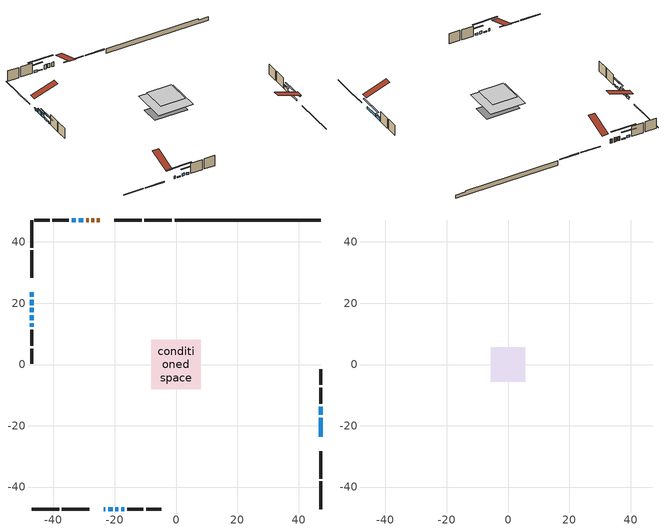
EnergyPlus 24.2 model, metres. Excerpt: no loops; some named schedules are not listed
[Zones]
conditioned space
 floor outside (Floor1 construction): -1.43,-1.43 -1.43,1.43 1.43,1.43 1.43,-1.43 z0.3
 floor adiabatic (AdiabaticFloorConstruction): -8.04,-8.04 -8.04,8.04 8.04,8.04 8.04,-8.04 z2.74
 floor foundation (Slab1 construction): -7.7,-4.19 -7.7,4.19 7.7,4.19 7.7,-4.19 z-1.93
 wall outside (RimJoist1 construction): -1.31,47.17 -10.32,47.17 / -47.17,-47.17 -38.16,-47.17 / -47.17,47.17 -47.17,38.16 / 47.17,-47.17 47.17,-38.16 z0.3:0.6
 wall outside (RimJoist2 construction): -11.25,47.17 -20.16,47.17 / -37.23,-47.17 -28.32,-47.17 / -47.17,37.23 -47.17,28.32 / 47.17,-37.23 47.17,-28.32 z0.3:0.6
 wall outside (AdiabaticWallConstruction 1): -24.91,47.17 -25.79,47.17 / -26.72,47.17 -27.58,47.17 / -28.51,47.17 -29.37,47.17 z0.3:2.33
 wall outside (AdiabaticWallConstruction): -23.57,-47.17 -23.1,-47.17 / -19.77,-47.17 -18.85,-47.17 z0.3:1.52; 47.17,-23.57 47.17,-17.32 z0.3:1.14; -47.17,23.57 -47.17,22.1 / -17.92,-47.17 -16.88,-47.17 / -47.17,16.09 -47.17,14.41 z0.3:1.19; -47.17,21.17 -47.17,19.39 z0.3:2.23; -47.17,18.47 -47.17,17.02 z0.3:2.15; -30.3,47.17 -31.78,47.17 / -22.18,-47.17 -20.7,-47.17 z0.3:0.66; 47.17,-16.39 47.17,-13.75 z0.3:1.9; -32.71,47.17 -34.1,47.17 z0.3:1.24; -47.17,13.48 -47.17,12.31 z0.3:0.96
 wall outside (Wall1 construction): -35.03,47.17 -40.33,47.17 / -15.95,-47.17 -10.65,-47.17 / -47.17,11.38 -47.17,6.09 / 47.17,-12.82 47.17,-7.52 z0.3:5.18
 wall outside (Wall2 construction): -41.26,47.17 -46.24,47.17 / -9.72,-47.17 -4.74,-47.17 / -47.17,5.16 -47.17,0.18 / 47.17,-6.59 47.17,-1.61 z0.3:5.18
 wall foundation (FoundationWall1 construction): -0.38,47.17,-1.93 -0.38,47.17,0.3 42.41,47.17,0.3 42.41,47.17,-0.29 47.17,47.17,-0.29 47.17,47.17,-1.93
 window (WindowConstruction 9): -23.57,-47.17 -23.11,-47.17 z0.3:1.52
 window (WindowConstruction 5): 47.17,-23.57 47.17,-17.32 z0.3:1.14
 window (WindowConstruction 6): -47.17,23.57 -47.17,22.1 z0.3:1.19
 window (WindowConstruction 7): -47.17,21.17 -47.17,19.39 z0.3:2.23
 window (WindowConstruction 8): -47.17,18.46 -47.17,17.02 z0.3:2.15
 window (WindowConstruction 11): -30.3,47.17 -31.78,47.17 z0.3:0.66
 window (WindowConstruction 12): -22.18,-47.17 -20.7,-47.17 z0.3:0.66
 window (WindowConstruction 10): -19.77,-47.17 -18.85,-47.17 z0.3:1.52
 window (WindowConstruction): 47.17,-16.39 47.17,-13.75 z0.3:1.9
 window (WindowConstruction 1): -32.71,47.17 -34.1,47.17 z0.3:1.24
 window (WindowConstruction 2): -17.92,-47.17 -16.88,-47.17 z0.3:1.19
 window (WindowConstruction 3): -47.17,16.09 -47.17,14.41 z0.3:1.19
 window (WindowConstruction 4): -47.17,13.48 -47.17,12.31 z0.3:0.96
 door (Door): -24.91,47.17 -25.79,47.17 z0.3:2.33
 door (Door 1): -26.72,47.17 -27.58,47.17 z0.3:2.33
 door (Door 2): -28.51,47.17 -29.37,47.17 z0.3:2.33
 ceiling adiabatic (AdiabaticFloorConstruction): 8.04,-8.04 8.04,8.04 -8.04,8.04 -8.04,-8.04 z2.74
attic - vented
 floor to conditioned space (Floor2 construction Reversed): -5.62,-5.62 -5.62,5.62 5.62,5.62 5.62,-5.62 z5.18
 roof outside (Roof1 construction): -23.98,47.17,5.18 -23.98,36.22,8.83 -21.09,36.22,8.83 -21.09,47.17,5.18; -24.5,-47.17,5.18 -24.5,-36.22,8.83 -27.39,-36.22,8.83 -27.39,-47.17,5.18; -47.17,24.5,5.18 -36.22,24.5,8.83 -36.22,27.39,8.83 -47.17,27.39,5.18; 47.17,-24.5,5.18 36.22,-24.5,8.83 36.22,-27.39,8.83 47.17,-27.39,5.18
shading: 47.17,-14.68 47.17,-26.21 47.58,-26.21 47.58,-14.68 z3.78; -47.17,21.9 -47.17,23.77 -47.58,23.77 -47.58,21.9 z1.39; -47.17,19.19 -47.17,21.37 -47.58,21.37 -47.58,19.19 z2.43; -47.17,16.82 -47.17,18.67 -47.58,18.67 -47.58,16.82 z2.35; -36.86,47.17 -25.22,47.17 -25.22,47.58 -36.86,47.58 z5.74; -15.62,-47.17 -27.26,-47.17 -27.26,-47.58 -15.62,-47.58 z5.74; 47.17,-13.55 47.17,-16.59 47.58,-16.59 47.58,-13.55 z2.1; -36.74,47.17 -30.07,47.17 -30.07,47.58 -36.74,47.58 z3.88; -14.24,-47.17 -20.56,-47.17 -20.56,-47.58 -14.24,-47.58 z3.83; -47.17,11.77 -47.17,18.73 -47.58,18.73 -47.58,11.77 z3.83; -47.17,9.67 -47.17,16.12 -47.58,16.12 -47.58,9.67 z3.6
[Building]
Building 1: Terrain=Suburbs
[Site:Location]
Toronto City Centre_ON: Latitude {deg}=43.63; Longitude {deg}=-79.39; Time Zone {hr}=-5; Elevation {m}=77; Keep Site Location Information=Yes
[Site:GroundTemperature:Shallow]
5.01852, 3.26908, 3.12898, 3.95918, 7.29196, 10.6092, 13.4851, 15.3069, 15.4617, 13.9799, 11.1774, 7.9619
[Site:WaterMainsTemperature]
Calculation Method=Schedule; Temperature Schedule=mains temperature schedule
[Material] Roughness=Rough; Thermal Absorptance=0.9
Name | Thickness {m} | Conductivity {W/m-K} | Density {kg/m3} | Specific Heat {J/kg-K} | Solar Absorptance | Visible Absorptance
asphalt or fiberglass shingles | 0.00635 | 0.162714 | 1121.4 | 1465.45 | 0.4 | 0.4
ceiling loosefill ins | 0.169333 | 0.0480833 | 16.02 | 1046.75 | 0.7 | 0.7
ceiling stud and cavity | 0.1397 | 0.114649 | 65.682 | 1177.47 | 0.7 | 0.7
concrete 4.0 in. | 0.1016 | 1.803125 | 2242.8 | 837.4 | 0.7 | 0.7
concrete 8.0 in. | 0.2032 | 1.803125 | 2242.8 | 837.4 | 0.7 | 0.7
door material | 0.04445 | 0.188738 | 512.64 | 1214.23 | 0.7 | 0.7
door material 1 | 0.04445 | 0.053851 | 512.64 | 1214.23 | 0.7 | 0.7
exterior vertical ins | 0.00222023 | 0.029427 | 32.04 | 1214.23 | 0.7 | 0.7
floor covering | 0.0127 | 0.0433444 | 54.468 | 1339.84 | 0.6 | 0.6
floor rigid ins; rim joist rigid ins | 0.051816 | 0.029427 | 32.04 | 1214.23 | 0.7 | 0.7
floor rigid ins 1; wall rigid ins | 0.512978 | 0.029427 | 32.04 | 1214.23 | 0.7 | 0.7
floor stud and cavity | 0.1397 | 0.35546 | 92.3553 | 1139.71 | 0.7 | 0.7
floor stud and cavity 1 | 0.1397 | 1.75129 | 37.0049 | 1207.88 | 0.7 | 0.7
furniture material conditioned space 1 | 0.1524 | 0.115458 | 640.8 | 1214.23 | 0.6 | 0.6
gypsum board | 0.0127 | 0.160291 | 801 | 837.4 | 0.6 | 0.6
gypsum board 1 | 0.0127 | 0.160291 | 801 | 837.4 | 0.7 | 0.7
osb sheathing 0.5 in. | 0.0127 | 0.115458 | 512.64 | 1214.23 | 0.7 | 0.7
osb sheathing 0.75 in. | 0.01905 | 0.115458 | 512.64 | 1214.23 | 0.7 | 0.7
osb sheathing 2.0 in. | 0.0508 | 0.115458 | 512.64 | 1214.23 | 0.7 | 0.7
rim joist stud and cavity | 0.0508 | 0.0451784 | 125.044 | 1163.47 | 0.6 | 0.6
rim joist stud and cavity 1 | 0.0508 | 0.0347766 | 125.044 | 1163.47 | 0.6 | 0.6
wall stud and cavity | 0.1397 | 0.0807926 | 139.0536 | 1170.24 | 0.7 | 0.7
wall stud and cavity 1 | 0.0889 | 0.380278 | 52.3479 | 1209.89 | 0.7 | 0.7
wall stud and cavity 2 | 0.0889 | 0.391764 | 83.0341 | 1211.67 | 0.7 | 0.7
wood siding | 0.0254 | 0.102417 | 544.68 | 1172.36 | 0.4 | 0.4
wood siding 1; wood siding 2; wood siding 3 | 0.0254 | 0.102417 | 544.68 | 1172.36 | 0.7 | 0.7
[WindowMaterial:SimpleGlazingSystem]
Name | U-Factor {W/m2-K} | Solar Heat Gain Coefficient
WindowMaterial | 2.35978 | 0.66
WindowMaterial 1 | 2.4563 | 0.62
WindowMaterial 10 | 4.23522 | 0.51
WindowMaterial 11 | 2.70727 | 0.5
WindowMaterial 2 | 2.49037 | 0.6
WindowMaterial 3 | 2.45062 | 0.62
WindowMaterial 4 | 2.609041 | 0.54
WindowMaterial 5 | 2.49889 | 0.6
WindowMaterial 6 | 2.45971 | 0.61
WindowMaterial 7 | 2.88613 | 0.7
WindowMaterial 8 | 2.89578 | 0.69
WindowMaterial 9 | 6.90104 | 0.7
[Construction]
AdiabaticFloorConstruction: floor stud and cavity 1, floor rigid ins 1, osb sheathing 0.75 in., floor covering
AdiabaticWallConstruction: wood siding 2, wall rigid ins, wall stud and cavity 1, gypsum board
AdiabaticWallConstruction 1: wood siding 3, wall rigid ins, wall stud and cavity 1, gypsum board
Door; Door 2: door material
Door 1: door material 1
Floor1 construction: floor stud and cavity, floor rigid ins, osb sheathing 0.75 in., floor covering
Floor2 construction Reversed: gypsum board, ceiling stud and cavity, ceiling loosefill ins
FoundationWall1 construction: concrete 8.0 in., gypsum board 1
furniture construction conditioned space 1: furniture material conditioned space 1
PartitionWallConstruction: gypsum board, wall stud and cavity 2, gypsum board
RimJoist1 construction: wood siding 1, osb sheathing 2.0 in., rim joist stud and cavity
RimJoist2 construction: wood siding 1, rim joist rigid ins, osb sheathing 2.0 in., rim joist stud and cavity 1
Roof1 construction: asphalt or fiberglass shingles
Slab1 construction: concrete 4.0 in.
Wall1 construction; Wall2 construction: wood siding, osb sheathing 0.5 in., wall stud and cavity, gypsum board
WindowConstruction: WindowMaterial
WindowConstruction 1: WindowMaterial 1
WindowConstruction 10: WindowMaterial 10
WindowConstruction 11; WindowConstruction 12: WindowMaterial 11
WindowConstruction 2: WindowMaterial 2
WindowConstruction 3: WindowMaterial 3
WindowConstruction 4: WindowMaterial 4
WindowConstruction 5: WindowMaterial 5
WindowConstruction 6: WindowMaterial 6
WindowConstruction 7: WindowMaterial 7
WindowConstruction 8: WindowMaterial 8
WindowConstruction 9: WindowMaterial 9
[Zone] Multiplier=1; Part of Total Floor Area=Yes
Name | Volume {m3}
attic - vented | 74.8979
conditioned space | 918.2
[Space]
Name | Zone | Volume {m3}
attic - vented 1 | attic - vented | 74.8979
conditioned space 1 | conditioned space | 918.2
[ZoneInfiltration:EffectiveLeakageArea]
infil attic - vented 1: Zone or Space=attic - vented 1; Schedule=Always On Discrete; Effective Air Leakage Area {cm2}=5322.11; Stack Coefficient=0.000253826; Wind Coefficient=1.07644e-05
[ZoneMixing]
whole house fan mix: Zone or Space=attic - vented; Schedule=Always On Continuous; Design Flow Rate Calculation Method=Flow/Zone; Design Flow Rate {m3/s}=0; Source Zone or Space=conditioned space
[SurfaceProperty:ExposedFoundationPerimeter]
Slab1: Exposed Perimeter Calculation Method=TotalExposedPerimeter; Total Exposed Perimeter {m}=47.55
[InternalMass] Zone or ZoneList=conditioned space; Space or SpaceList=conditioned space 1
Name | Construction | Surface Area {m2}
furniture mass conditioned space 1 | furniture construction conditioned space 1 | 158.176
partition wall mass | PartitionWallConstruction | 395.44
[Lights]
interior lighting: Zone or ZoneList or Space or SpaceList=conditioned space 1; Schedule=interior lighting schedule; Design Level Calculation Method=LightingLevel; Lighting Level {W}=343.2; Return Air Fraction=0; Fraction Radiant=0.6; Fraction Visible=0.2; Fraction Replaceable=1
[People]
occupants: Zone or ZoneList or Space or SpaceList=conditioned space 1; Number of People Schedule=occupants schedule; Number of People Calculation Method=People; Number of People=3; Fraction Radiant=0.314171; Sensible Heat Fraction=0.56303; Activity Level Schedule=occupants activity schedule; Carbon Dioxide Generation Rate {m3/s-W}=0; Enable ASHRAE 55 Comfort Warnings=No; Mean Radiant Temperature Calculation Type=EnclosureAveraged
[ElectricEquipment] Zone or ZoneList or Space or SpaceList=conditioned space 1; Design Level Calculation Method=EquipmentLevel
Name | Schedule | Design Level {W} | Fraction Latent | Fraction Radiant | Fraction Lost
clothes dryer | clothes dryer schedule | 140.772 | 0.015 | 0.081 | 0.85
clothes washer | clothes washer schedule | 32.1985 | 0.03 | 0.162 | 0.7
cooking range | cooking range schedule | 215.147 | 0.08 | 0.432 | 0.2
dishwasher | dishwasher schedule | 66.8632 | 0.3 | 0.18 | 0.4
fridge | fridge schedule | 72.9452 | 0 | 0.6 | 0
mech vent bath fan 0 | mech vent bath fan 0 schedule | 50.2 | 0 | 0 | 1
mech vent bath fan 1 | mech vent bath fan 1 schedule | 50.2 | 0 | 0 | 1
mech vent house fan | mech vent house fan schedule | 0 | 0 | 0 | 1
mech vent house fan cfis | mech vent house fan cfis schedule | 0 | 0 | 0 | 0
mech vent range fan 0 | mech vent range fan 0 schedule | 57 | 0 | 0 | 1
mech vent range fan 1 | mech vent range fan 1 schedule | 57 | 0 | 0 | 1
misc plug loads | misc plug loads schedule | 494.7 | 0.045 | 0.513 | 0.1
whole house fan | Always On Discrete | 0 | 0 | 0 | 1
[OtherEquipment] Zone or ZoneList or Space or SpaceList=conditioned space 1; Design Level Calculation Method=EquipmentLevel
Name | Fuel Type | Schedule | Design Level {W} | Fraction Latent | Fraction Radiant | Fraction Lost
clothes dryer 1 | Electricity | clothes dryer schedule | 0 | 0.015 | 0.081 | 0.85
cooking range 1 | Electricity | cooking range schedule | 0 | 0.08 | 0.432 | 0.2
general water use latent | None | general water use schedule | 62.594 | 1 | 0 | 0
general water use sensible | None | general water use schedule | -61.6891 | 0 | 0.6 | 0
mech vent house fan latent load | None | Always On Discrete | 0 | 1 | 0 | 0
mech vent house fan sensible load | None | Always On Discrete | 0 | 0 | 0 | 0
water heater energy adjustment1 | NaturalGas | Always On Discrete | 0.01 | 0 | 0 | 1
[ZoneInfiltration:DesignFlowRate] Zone or ZoneList or Space or SpaceList=conditioned space 1; Schedule=Always On Discrete; Design Flow Rate Calculation Method=Flow/Zone; Design Flow Rate {m3/s}=0
infil flow; natural vent flow; whole house fan flow
[AvailabilityManager:Scheduled]
central ac and furnace airloop Availability Manager: Schedule=Always On Discrete
[Foundation:Kiva]
Foundation Kiva 1: Initial Indoor Air Temperature {C}=18; Wall Height Above Grade {m}=0.300015; Wall Depth Below Slab {m}=0.2032; Custom Block Material Name 1=exterior vertical ins; Custom Block Depth 1 {m}=2.23001; Custom Block X Position 1 {m}=0.2159; Custom Block Z Position 1 {m}=0
[Foundation:Kiva:Settings]
Soil Conductivity {W/m-K}=0.849921; Soil Density {kg/m3}=1842.3; Soil Specific Heat {J/kg-K}=418.7; Ground Solar Absorptivity=0.9; Ground Thermal Absorptivity=0.9; Ground Surface Roughness {m}=0.03; Far-Field Width {m}=40; Deep-Ground Boundary Condition=ZeroFlux; Deep-Ground Depth {m}=40; Minimum Cell Dimension {m}=0.2; Maximum Cell Growth Coefficient=3; Simulation Timestep=Timestep
[Exterior:Lights]
exterior lighting: Schedule=exterior lighting schedule; Design Level {W}=75.6
[EnergyManagementSystem:GlobalVariable]
central_ac_and_furnace_airloop_Fan_RTF
infil_program_Qfan
infil_program_Qinf
natural_vent_program_Qnv
natural_vent_program_Qwhf
[EnergyManagementSystem:Sensor]
Name | Output:Variable or Output:Meter Index Key | Output:Variable or Output:Meter
airflow_gain | infil flow | Infiltration Sensible Heat Gain Energy
airflow_gain_1 | natural vent flow | Infiltration Sensible Heat Gain Energy
airflow_gain_2 | whole house fan flow | Infiltration Sensible Heat Gain Energy
airflow_loss | infil flow | Infiltration Sensible Heat Loss Energy
airflow_loss_1 | natural vent flow | Infiltration Sensible Heat Loss Energy
airflow_loss_2 | whole house fan flow | Infiltration Sensible Heat Loss Energy
clg_load_cond |  | Cooling:EnergyTransfer:Zone:CONDITIONED SPACE
clg_sp_s; clg_sp_s_1 | cooling setpoint | Schedule Value
clothes_dryer_exhaust_0_sch_s | clothes dryer exhaust 0 schedule | Schedule Value
cool_season | cooling season schedule | Schedule Value
htg_load_cond |  | Heating:EnergyTransfer:Zone:CONDITIONED SPACE
htg_sp_s; htg_sp_s_1 | heating setpoint | Schedule Value
ig_ee_conv | clothes dryer | Electric Equipment Convective Heating Energy
ig_ee_conv_2 | cooking range | Electric Equipment Convective Heating Energy
ig_ee_conv_4 | fridge | Electric Equipment Convective Heating Energy
ig_ee_conv_5 | misc plug loads | Electric Equipment Convective Heating Energy
ig_ee_conv_6 | whole house fan | Electric Equipment Convective Heating Energy
ig_ee_rad | clothes dryer | Electric Equipment Radiant Heating Energy
ig_ee_rad_2 | cooking range | Electric Equipment Radiant Heating Energy
ig_ee_rad_4 | fridge | Electric Equipment Radiant Heating Energy
ig_ee_rad_5 | misc plug loads | Electric Equipment Radiant Heating Energy
ig_ee_rad_6 | whole house fan | Electric Equipment Radiant Heating Energy
ig_lgt_conv | interior lighting | Lights Convective Heating Energy
ig_lgt_rad | interior lighting | Lights Radiant Heating Energy
ig_lgt_vis | interior lighting | Lights Visible Radiation Heating Energy
ig_oe_conv | clothes dryer 1 | Other Equipment Convective Heating Energy
ig_oe_conv_1 | cooking range 1 | Other Equipment Convective Heating Energy
ig_oe_conv_2 | general water use latent | Other Equipment Convective Heating Energy
ig_oe_conv_3 | general water use sensible | Other Equipment Convective Heating Energy
ig_oe_conv_4 | water heater energy adjustment1 | Other Equipment Convective Heating Energy
ig_oe_rad | clothes dryer 1 | Other Equipment Radiant Heating Energy
ig_oe_rad_1 | cooking range 1 | Other Equipment Radiant Heating Energy
ig_oe_rad_2 | general water use latent | Other Equipment Radiant Heating Energy
ig_oe_rad_3 | general water use sensible | Other Equipment Radiant Heating Energy
ig_oe_rad_4 | water heater energy adjustment1 | Other Equipment Radiant Heating Energy
ig_ppl_conv | occupants | People Convective Heating Energy
ig_ppl_rad | occupants | People Radiant Heating Energy
im_conv | furniture mass conditioned space 1 | Surface Inside Face Convection Heat Gain Energy
im_conv_1 | partition wall mass | Surface Inside Face Convection Heat Gain Energy
im_ig | furniture mass conditioned space 1 | Surface Inside Face Internal Gains Radiation Heat Gain Energy
im_ig_1 | partition wall mass | Surface Inside Face Internal Gains Radiation Heat Gain Energy
im_lgt | furniture mass conditioned space 1 | Surface Inside Face Lights Radiation Heat Gain Energy
im_lgt_1 | partition wall mass | Surface Inside Face Lights Radiation Heat Gain Energy
im_sol | furniture mass conditioned space 1 | Surface Inside Face Solar Radiation Heat Gain Energy
im_sol_1 | partition wall mass | Surface Inside Face Solar Radiation Heat Gain Energy
im_surf | furniture mass conditioned space 1 | Surface Inside Face Net Surface Thermal Radiation Heat Gain Energy
im_surf_1 | partition wall mass | Surface Inside Face Net Surface Thermal Radiation Heat Gain Energy
mech_vent_bath_fan_0_sch_s | mech vent bath fan 0 schedule | Schedule Value
mech_vent_bath_fan_1_sch_s | mech vent bath fan 1 schedule | Schedule Value
mech_vent_range_fan_0_sch_s | mech vent range fan 0 schedule | Schedule Value
mech_vent_range_fan_1_sch_s | mech vent range fan 1 schedule | Schedule Value
mv_conv | mech vent bath fan 0 | Electric Equipment Convective Heating Energy
mv_conv_1 | mech vent bath fan 1 | Electric Equipment Convective Heating Energy
mv_conv_2 | mech vent house fan | Electric Equipment Convective Heating Energy
mv_conv_3 | mech vent house fan cfis | Electric Equipment Convective Heating Energy
mv_conv_4 | mech vent range fan 0 | Electric Equipment Convective Heating Energy
mv_conv_5 | mech vent range fan 1 | Electric Equipment Convective Heating Energy
mv_conv_6 | mech vent house fan latent load | Other Equipment Convective Heating Energy
mv_conv_7 | mech vent house fan sensible load | Other Equipment Convective Heating Energy
mv_rad | mech vent bath fan 0 | Electric Equipment Radiant Heating Energy
mv_rad_1 | mech vent bath fan 1 | Electric Equipment Radiant Heating Energy
mv_rad_2 | mech vent house fan | Electric Equipment Radiant Heating Energy
mv_rad_3 | mech vent house fan cfis | Electric Equipment Radiant Heating Energy
mv_rad_4 | mech vent range fan 0 | Electric Equipment Radiant Heating Energy
mv_rad_5 | mech vent range fan 1 | Electric Equipment Radiant Heating Energy
mv_rad_6 | mech vent house fan latent load | Other Equipment Radiant Heating Energy
mv_rad_7 | mech vent house fan sensible load | Other Equipment Radiant Heating Energy
natural_vent_s | natural vent schedule | Schedule Value
out_pb_s |  | Site Outdoor Air Barometric Pressure
out_wt_s |  | Site Outdoor Air Humidity Ratio
site_vw_s |  | Site Wind Speed
ss_back_out | Window1 | Surface Window Shortwave from Zone Back Out Window Heat Transfer Rate
ss_back_out_1 | Window11 | Surface Window Shortwave from Zone Back Out Window Heat Transfer Rate
ss_back_out_10 | Window7 | Surface Window Shortwave from Zone Back Out Window Heat Transfer Rate
ss_back_out_11 | Window8 | Surface Window Shortwave from Zone Back Out Window Heat Transfer Rate
ss_back_out_12 | Window9 | Surface Window Shortwave from Zone Back Out Window Heat Transfer Rate
ss_back_out_2 | Window17 | Surface Window Shortwave from Zone Back Out Window Heat Transfer Rate
ss_back_out_3 | Window18 | Surface Window Shortwave from Zone Back Out Window Heat Transfer Rate
ss_back_out_4 | Window19 | Surface Window Shortwave from Zone Back Out Window Heat Transfer Rate
ss_back_out_5 | Window20 | Surface Window Shortwave from Zone Back Out Window Heat Transfer Rate
ss_back_out_6 | Window22 | Surface Window Shortwave from Zone Back Out Window Heat Transfer Rate
ss_back_out_7 | Window3 | Surface Window Shortwave from Zone Back Out Window Heat Transfer Rate
ss_back_out_8 | Window5 | Surface Window Shortwave from Zone Back Out Window Heat Transfer Rate
ss_back_out_9 | Window6 | Surface Window Shortwave from Zone Back Out Window Heat Transfer Rate
ss_conv | Door1 | Surface Inside Face Convection Heat Gain Energy
ss_conv_1 | Door3 | Surface Inside Face Convection Heat Gain Energy
ss_conv_10 | Window3 | Surface Inside Face Convection Heat Gain Energy
ss_conv_11 | Window5 | Surface Inside Face Convection Heat Gain Energy
ss_conv_12 | Window6 | Surface Inside Face Convection Heat Gain Energy
ss_conv_13 | Window7 | Surface Inside Face Convection Heat Gain Energy
ss_conv_14 | Window8 | Surface Inside Face Convection Heat Gain Energy
ss_conv_15 | Window9 | Surface Inside Face Convection Heat Gain Energy
ss_conv_2 | Door4 | Surface Inside Face Convection Heat Gain Energy
ss_conv_3 | Window1 | Surface Inside Face Convection Heat Gain Energy
ss_conv_4 | Window11 | Surface Inside Face Convection Heat Gain Energy
ss_conv_5 | Window17 | Surface Inside Face Convection Heat Gain Energy
ss_conv_6 | Window18 | Surface Inside Face Convection Heat Gain Energy
ss_conv_7 | Window19 | Surface Inside Face Convection Heat Gain Energy
ss_conv_8 | Window20 | Surface Inside Face Convection Heat Gain Energy
ss_conv_9 | Window22 | Surface Inside Face Convection Heat Gain Energy
ss_ig | Door1 | Surface Inside Face Internal Gains Radiation Heat Gain Energy
ss_ig_1 | Door3 | Surface Inside Face Internal Gains Radiation Heat Gain Energy
ss_ig_10 | Window3 | Surface Inside Face Internal Gains Radiation Heat Gain Energy
ss_ig_11 | Window5 | Surface Inside Face Internal Gains Radiation Heat Gain Energy
ss_ig_12 | Window6 | Surface Inside Face Internal Gains Radiation Heat Gain Energy
ss_ig_13 | Window7 | Surface Inside Face Internal Gains Radiation Heat Gain Energy
ss_ig_14 | Window8 | Surface Inside Face Internal Gains Radiation Heat Gain Energy
ss_ig_15 | Window9 | Surface Inside Face Internal Gains Radiation Heat Gain Energy
ss_ig_2 | Door4 | Surface Inside Face Internal Gains Radiation Heat Gain Energy
ss_ig_3 | Window1 | Surface Inside Face Internal Gains Radiation Heat Gain Energy
ss_ig_4 | Window11 | Surface Inside Face Internal Gains Radiation Heat Gain Energy
ss_ig_5 | Window17 | Surface Inside Face Internal Gains Radiation Heat Gain Energy
ss_ig_6 | Window18 | Surface Inside Face Internal Gains Radiation Heat Gain Energy
ss_ig_7 | Window19 | Surface Inside Face Internal Gains Radiation Heat Gain Energy
ss_ig_8 | Window20 | Surface Inside Face Internal Gains Radiation Heat Gain Energy
ss_ig_9 | Window22 | Surface Inside Face Internal Gains Radiation Heat Gain Energy
ss_lgt | Door1 | Surface Inside Face Lights Radiation Heat Gain Energy
ss_lgt_1 | Door3 | Surface Inside Face Lights Radiation Heat Gain Energy
ss_lgt_2 | Door4 | Surface Inside Face Lights Radiation Heat Gain Energy
ss_sol | Door1 | Surface Inside Face Solar Radiation Heat Gain Energy
ss_sol_1 | Door3 | Surface Inside Face Solar Radiation Heat Gain Energy
ss_sol_2 | Door4 | Surface Inside Face Solar Radiation Heat Gain Energy
ss_surf | Door1 | Surface Inside Face Net Surface Thermal Radiation Heat Gain Energy
ss_surf_1 | Door3 | Surface Inside Face Net Surface Thermal Radiation Heat Gain Energy
ss_surf_10 | Window3 | Surface Inside Face Net Surface Thermal Radiation Heat Gain Energy
ss_surf_11 | Window5 | Surface Inside Face Net Surface Thermal Radiation Heat Gain Energy
ss_surf_12 | Window6 | Surface Inside Face Net Surface Thermal Radiation Heat Gain Energy
ss_surf_13 | Window7 | Surface Inside Face Net Surface Thermal Radiation Heat Gain Energy
ss_surf_14 | Window8 | Surface Inside Face Net Surface Thermal Radiation Heat Gain Energy
ss_surf_15 | Window9 | Surface Inside Face Net Surface Thermal Radiation Heat Gain Energy
ss_surf_2 | Door4 | Surface Inside Face Net Surface Thermal Radiation Heat Gain Energy
ss_surf_3 | Window1 | Surface Inside Face Net Surface Thermal Radiation Heat Gain Energy
ss_surf_4 | Window11 | Surface Inside Face Net Surface Thermal Radiation Heat Gain Energy
ss_surf_5 | Window17 | Surface Inside Face Net Surface Thermal Radiation Heat Gain Energy
ss_surf_6 | Window18 | Surface Inside Face Net Surface Thermal Radiation Heat Gain Energy
ss_surf_7 | Window19 | Surface Inside Face Net Surface Thermal Radiation Heat Gain Energy
ss_surf_8 | Window20 | Surface Inside Face Net Surface Thermal Radiation Heat Gain Energy
ss_surf_9 | Window22 | Surface Inside Face Net Surface Thermal Radiation Heat Gain Energy
ss_trans_in | Window1 | Surface Window Transmitted Solar Radiation Rate
ss_trans_in_1 | Window11 | Surface Window Transmitted Solar Radiation Rate
ss_trans_in_10 | Window7 | Surface Window Transmitted Solar Radiation Rate
ss_trans_in_11 | Window8 | Surface Window Transmitted Solar Radiation Rate
ss_trans_in_12 | Window9 | Surface Window Transmitted Solar Radiation Rate
ss_trans_in_2 | Window17 | Surface Window Transmitted Solar Radiation Rate
ss_trans_in_3 | Window18 | Surface Window Transmitted Solar Radiation Rate
